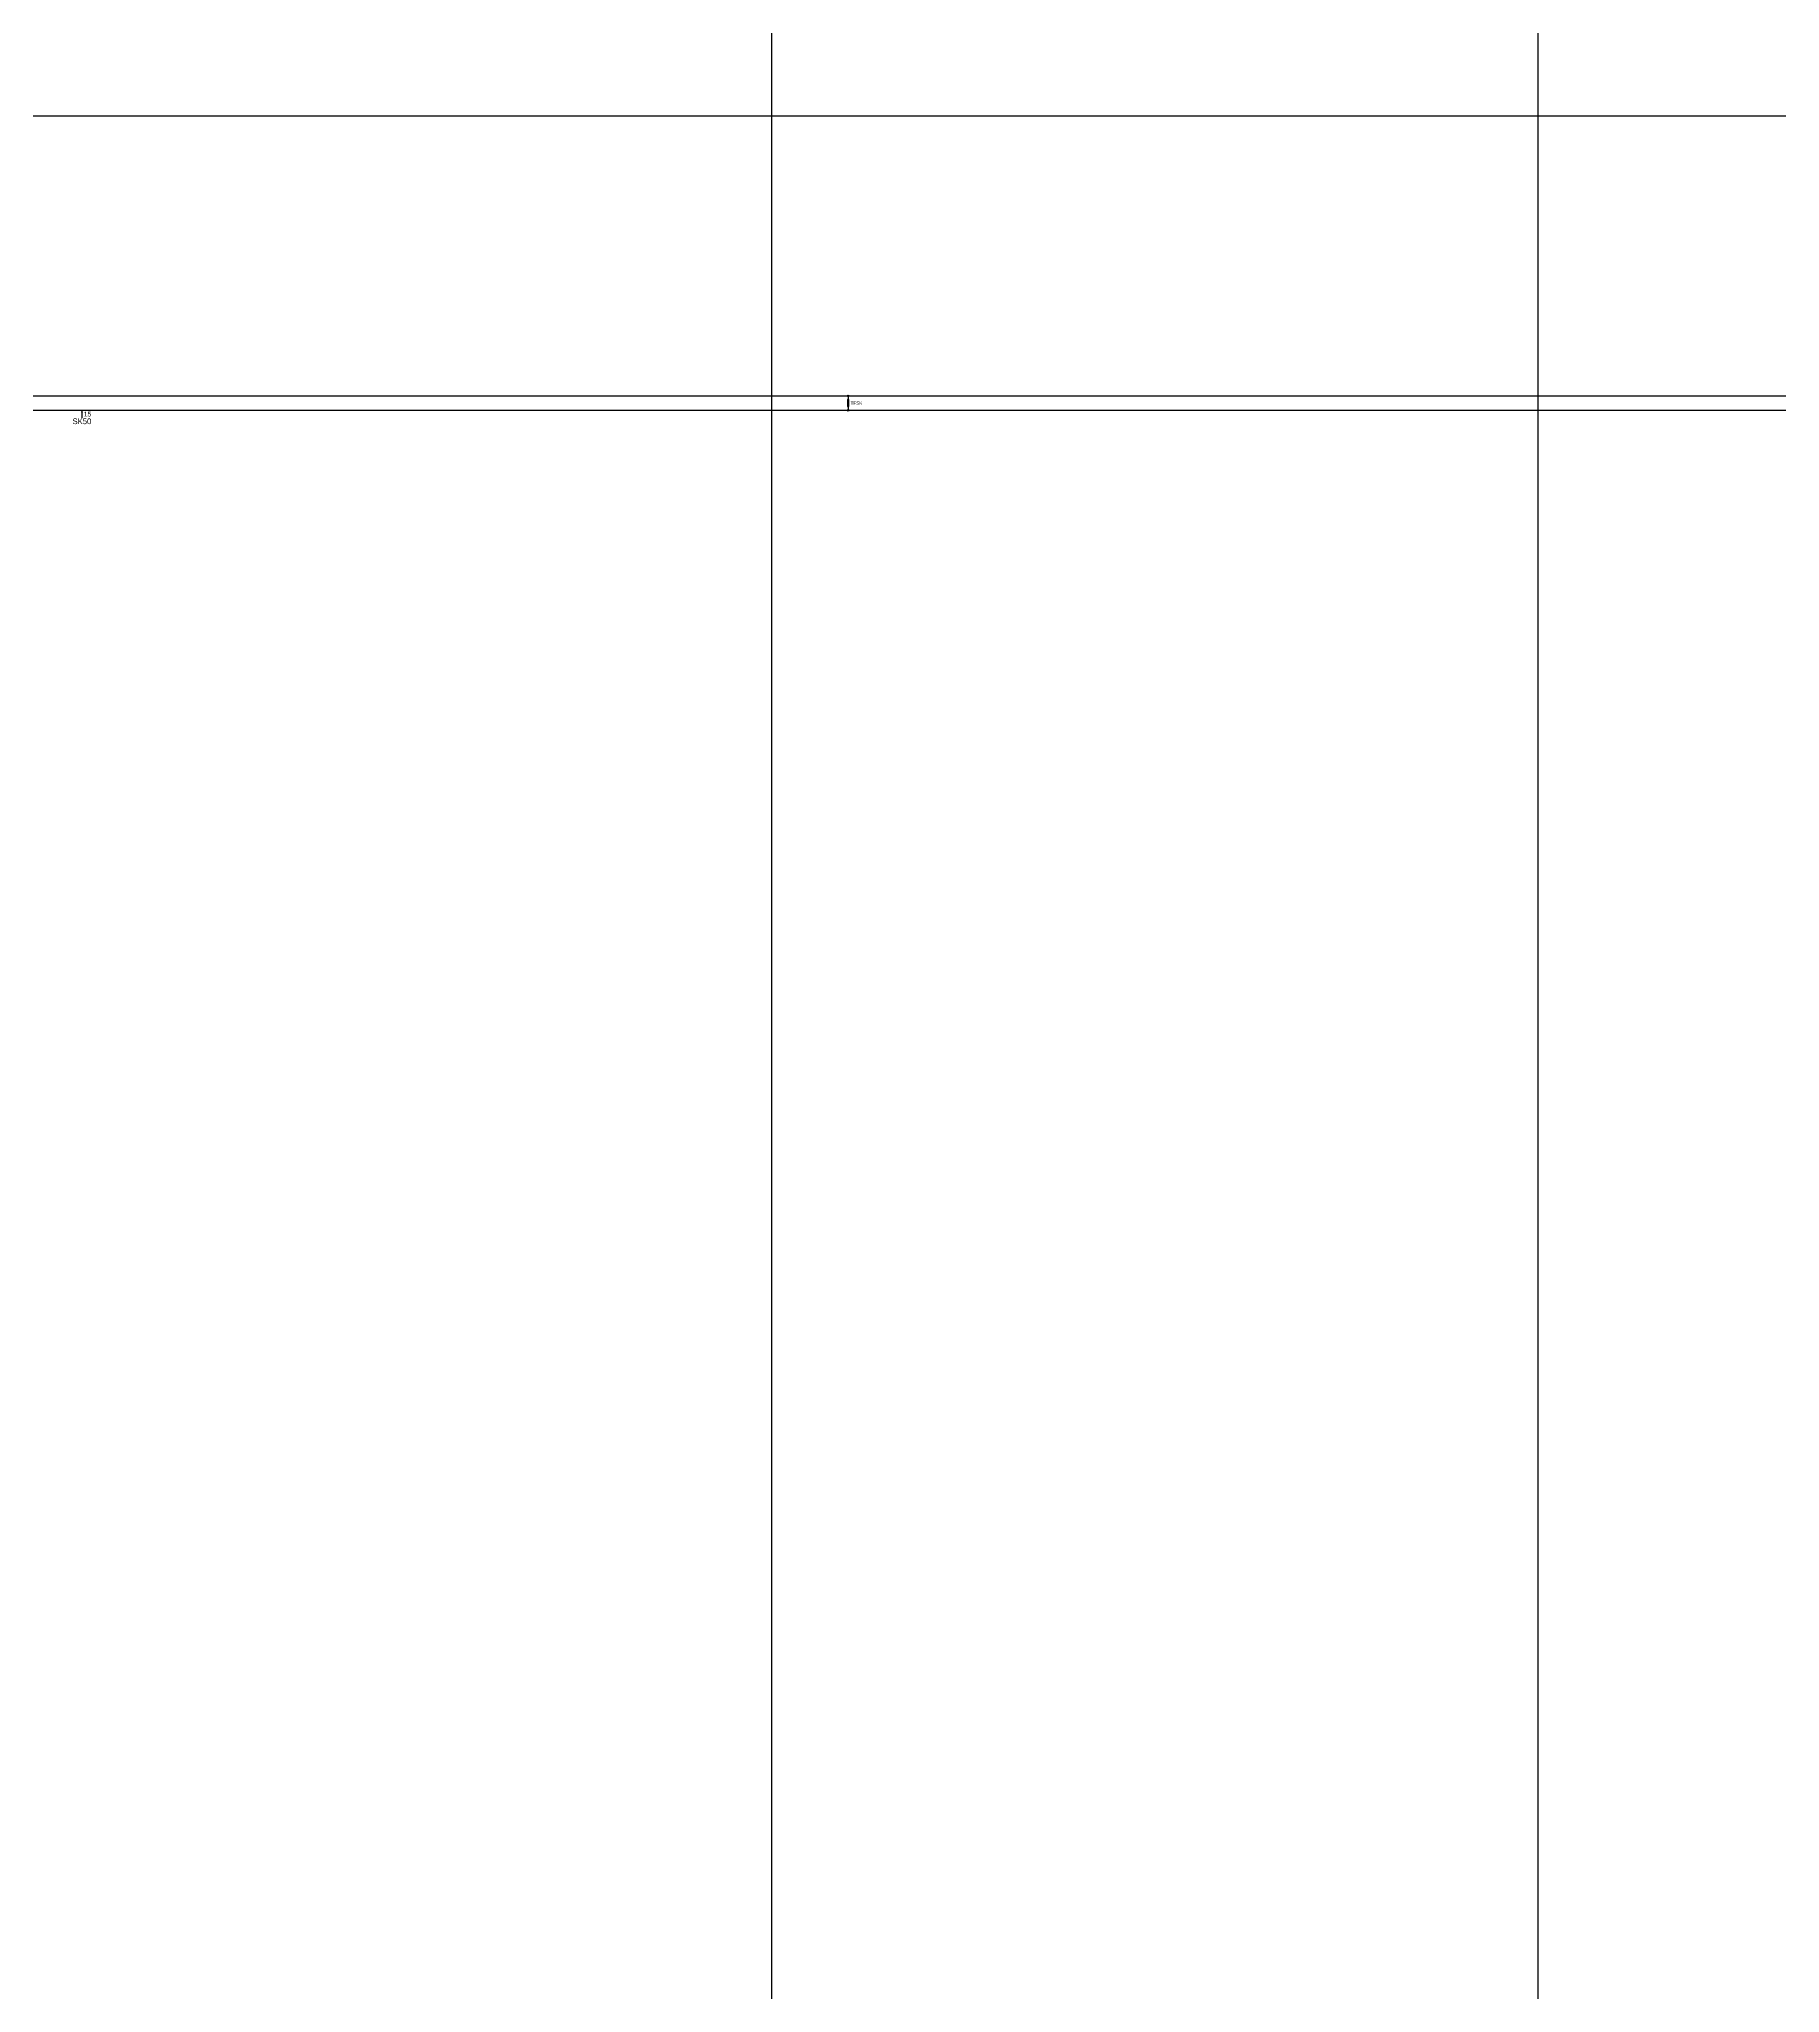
# Model space of a CAD drawing. Header units: metres. Extents: x -591 to 1776, y -567 to 241.
# Drawn here: x 643.5 to 825.3, y -356 to -152 of the extents above; entities that cross this region are included whole.
import ezdxf
from ezdxf.enums import TextEntityAlignment as Align

# ---------------------------------------------------------------- set-up
doc = ezdxf.new("R2010")
doc.units = ezdxf.units.M
for name, color, linetype in [('18c', 1, 'Continuous'), ('300-01-09_Voegen', 252, 'Continuous'), ('300-01-13_Rail contacten', 252, 'Continuous')]:
    doc.layers.add(name, color=color, linetype=linetype)
doc.styles.add('ISOPLUS', font='isoplus.shx')
doc.styles.get("Standard").update_dxf_attribs({"font": 'isoplus.shx'})

# ---------------------------------------------------------------- blocks, each defined once
blk = doc.blocks.new('SK50')
blk.add_line((0, 0), (0, -0.8))
blk.add_lwpolyline([(0, 0, 0, 0.2, 0), (0, -0.2, 0, 0, 0)], format="xyseb")
blk.add_attdef('SK', text='', height=0.6).set_placement((0, -1.15), align=Align.MIDDLE_CENTER)
blk.add_attdef('BK', text='', height=0.5).set_placement((0.2, -0.4), align=Align.MIDDLE_LEFT)
blk = doc.blocks.new('CAB_TFSK')
h = blk.add_hatch(color=256)
edge = h.paths.add_edge_path()
edge.add_arc((0, 0.75), 0.0811, 180, 540, ccw=False)
blk.add_hatch(color=256).paths.add_polyline_path([(0.08, 0.36), (-0.08, 0.36), (-0.08, -0.36), (0.08, -0.36)])
h = blk.add_hatch(color=256)
edge = h.paths.add_edge_path()
edge.add_arc((0, -0.75), 0.0811, 180, 540)
for p, q in [((0, 0.75), (0, 0.36)), ((0, -0.36), (0, -0.75))]:
    blk.add_line(p, q)
blk.add_lwpolyline([(0.08, 0.36), (-0.08, 0.36), (-0.08, -0.36), (0.08, -0.36)], close=True)
for centre in [(0, 0.75), (0, -0.75)]:
    blk.add_circle(centre, 0.0811)
at = {"layer": '18c', "style": 'ISOPLUS'}
blk.add_attdef('NAME', text='', height=0.35, dxfattribs=at).set_placement((0.25, 0), align=Align.MIDDLE_LEFT)

msp = doc.modelspace()

# ---------------------------------------------------------------- linework, layer by layer
at = {"color": 1, "lineweight": -2}
for p, q in [((720, 0), (720, -560)), ((800, 0), (800, -560))]:
    msp.add_line(p, q, dxfattribs=at)
for p, q in [((82.94, -189.25), (1760, -189.25)), ((82.94, -190.75), (1760, -190.75))]:
    msp.add_line(p, q)
at = {"linetype": 'ByBlock'}
msp.add_lwpolyline([(-16, -160), (1776, -160), (1776, -480), (-16, -480)], close=True, dxfattribs=at)

# ---------------------------------------------------------------- block references
at = {"layer": '300-01-09_Voegen', "linetype": 'Continuous'}
msp.add_blockref('CAB_TFSK', (728, -190), dxfattribs=at).add_auto_attribs({'NAME': 'TFSK'})
at = {"layer": '300-01-13_Rail contacten', "linetype": 'ByBlock'}
msp.add_blockref('SK50', (648, -190.75), dxfattribs=at).add_auto_attribs({'SK': 'SK50', 'BK': '15'})

doc.saveas('drawing.dxf')
